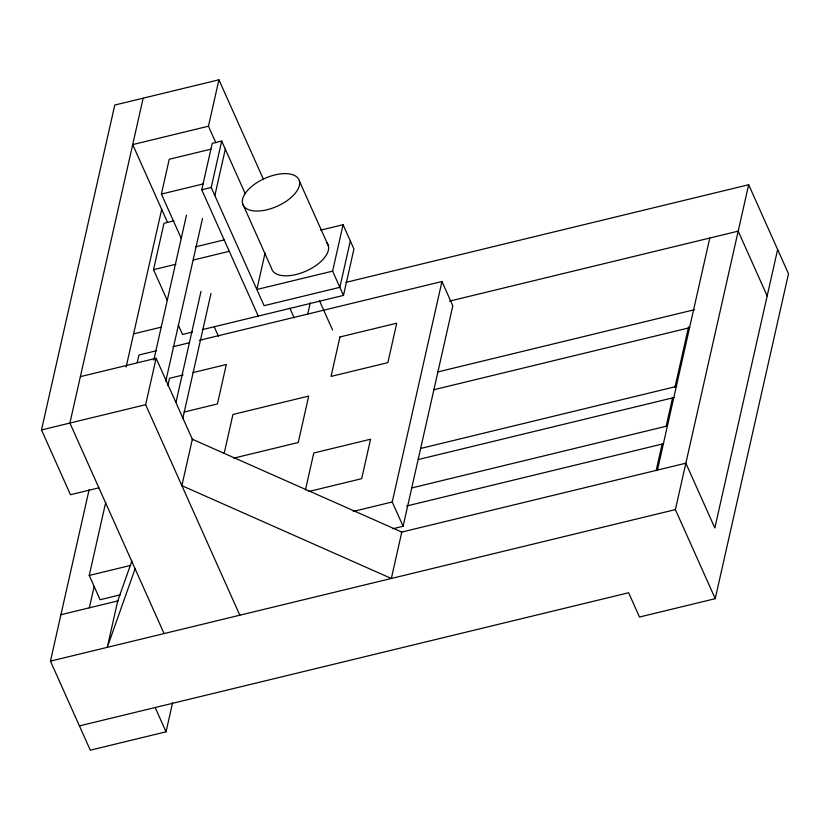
<?xml version="1.0" encoding="UTF-8"?>
<svg xmlns="http://www.w3.org/2000/svg" width="830" height="830" viewBox="0 0 830 830"><rect width="100%" height="100%" fill="white"/><g stroke="black" fill="none" stroke-linecap="round" stroke-linejoin="round"><path stroke-width="1.25" d="M98.884 487.822L70.477 494.711L41.5 429.94L114.768 105.057L218.923 79.805L263.359 179.156M143.165 98.179L69.907 423.051L164.081 633.57M172.599 702.751L166.042 731.821L90.294 750.196L50.454 661.126L89.08 489.856M181.314 238.584L161.394 194.064L169.247 159.256L210.913 149.161M126.129 367.005L161.684 209.357M167.224 300.294L153.529 269.667L163.998 223.26L173.927 220.853M120.215 594.851L100.098 599.727L89.235 575.439L105.711 502.378M137.251 362.544L138.952 354.991L156.548 350.717M89.329 607.83L94.164 586.385M153.768 360.189L186.48 215.146M239.829 615.206L145.655 404.687L156.123 358.27L80.375 376.644M215.862 142.781L208.454 126.222L218.923 79.805M258.255 316.085L201.752 189.769L212.221 143.362L221.683 141.059L245.224 193.67M165.803 381.136L202.499 218.446M350.322 240.907L339.854 287.325L264.096 305.689L211.214 187.476L221.683 141.059M167.836 385.691L169.496 378.293L183.088 374.994M214.846 195.569L225.304 149.161M175.97 402.322L200.995 291.34M182.849 418.258L211.007 293.405M265.06 253.119L256.854 289.494L332.612 271.13L343.07 224.723L320.722 230.138M224.183 453.346L232.95 414.461L308.708 396.086L298.24 442.504L233.666 458.16M307.723 314.165L310.264 302.877M202.375 329.635L343.475 295.418L353.943 249.01L343.07 224.723M305.43 489.98L313.771 452.993L370.585 439.215L361.693 478.671L308.584 491.547M393.046 528.7L403.1 526.262L392.237 501.974L441.954 281.526L199.304 340.352M403.1 526.262L452.817 305.814L441.954 281.526M656.146 470.662L662.122 444.185M666.106 426.527L672.642 397.518M674.925 387.434L688.578 326.896M657.453 470.081L709.785 238.023M79.431 725.897L628.621 592.745L639.484 617.043L715.232 598.669L675.392 509.599L748.66 184.727L345.82 282.397M777.637 249.508L714.838 527.973L685.86 463.192L401.098 532.238M715.232 598.669L788.5 273.796L748.66 184.727M131.866 561.059L117.736 600.941L107.267 647.348L135.103 568.799M208.454 126.222L132.707 144.586L167.463 222.295M161.394 194.064L203.06 183.97M201.752 189.769L211.214 187.476M195.828 246.749L224.017 239.922M153.529 269.667L175.877 264.251M193.266 260.039L229.277 251.303M133.703 333.826L161.176 327.165M192.436 332.042L182.507 334.449L178.284 325.028M172.899 346.753L189.24 342.79M449.653 301.093L738.192 231.145L767.169 295.916M192.965 372.597L226.31 364.515L217.419 403.961L184.073 412.054M41.5 429.94L145.655 404.687M437.607 371.985L694.596 309.683M434.028 389.685L689.74 327.684M420.986 448.376L676.709 386.375M418.434 459.509L674.157 397.508M411.441 488.009L667.164 426.008M89.235 575.439L130.725 565.375M353.258 511.425L392.237 501.974M406.596 506.01L663.585 443.708M60.922 614.708L118.151 600.837M50.454 661.126L675.392 509.599M299.443 181.168A30.669 15.241 -24.1 0 1 259.842 210.924A30.669 15.241 -24.1 0 1 253.679 184.893A30.669 15.241 -24.1 0 1 299.443 181.168L328.421 245.95M332.612 271.13L343.475 295.418M319.457 300.688L332.56 329.977M289.929 308.355L294.162 317.817M242.536 203.485L271.514 268.266A30.669 15.241 -24.1 0 0 307.214 270.549A30.669 15.241 -24.1 0 0 326.532 242.443M214.254 326.906L218.466 336.306M156.123 358.27L192.633 439.879M155.179 707.534L166.042 731.821M192.342 439.246L181.874 485.654L391.335 578.479L401.793 532.061L192.342 439.246M339.937 336.97L331.046 376.415L387.859 362.637L396.75 323.192L339.937 336.97"/></g></svg>
